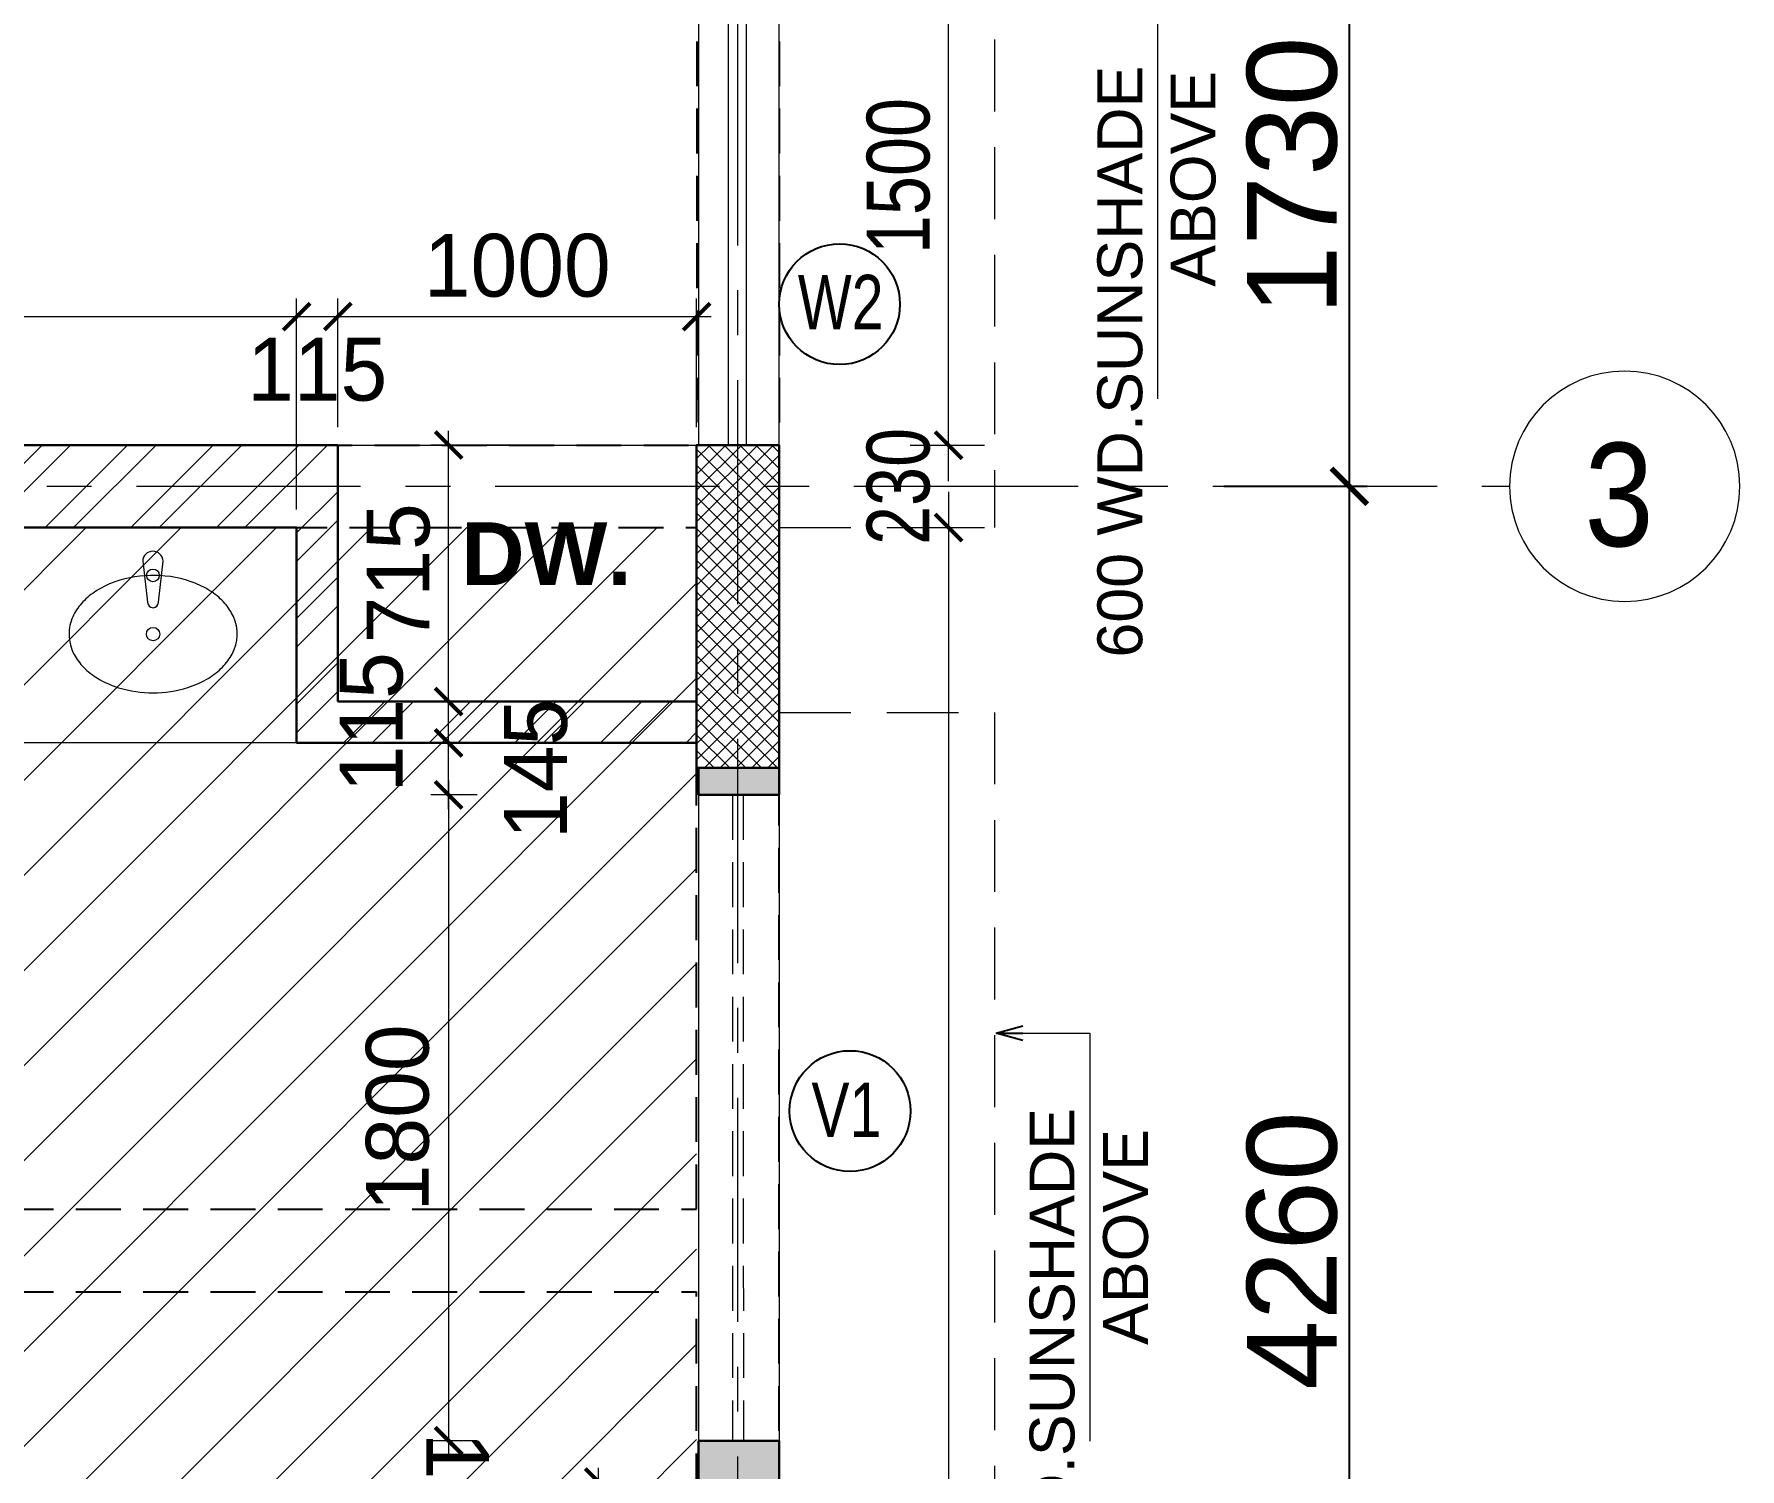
# Model space of a CAD drawing. Header units: millimetres. Extents: x -286480 to 108094, y -227925 to 10018.
# Drawn here: x -61816 to -57062, y -134934 to -130936 of the extents above; entities that cross this region are included whole.
import ezdxf
from ezdxf.enums import TextEntityAlignment as Align

# ---------------------------------------------------------------- set-up
doc = ezdxf.new("R2010")
doc.units = ezdxf.units.MM
doc.header["$LTSCALE"] = 100
doc.header["$MEASUREMENT"] = 0
doc.header["$PDMODE"] = 67
for name, pattern in [('CENTER', [2, 1.25, -0.25, 0.25, -0.25]), ('DASHED', [0.75, 0.5, -0.25]), ('DASHED2', [0.375, 0.25, -0.125])]:
    doc.linetypes.add(name, pattern=pattern)
doc.layers.get('0').update_dxf_attribs({"lineweight": 25})
for name, color, linetype, lineweight in [('A-ANNO-COLUMN-HATCH', 253, 'Continuous', 9), ('A-ANNO-FIXTURE', 31, 'Continuous', 15), ('A-ANNO-GRID', 251, 'CENTER', 9), ('A-ANNO-TEXT', 7, 'Continuous', 25), ('A-ANNO-WALL', 1, 'Continuous', 30), ('AAC BLOCK HATCH', 253, 'Continuous', 5), ('ACC BLOCK', 211, 'Continuous', 30), ('beam', 3, 'Continuous', 20), ('dim', 7, 'Continuous', 13), ('DW-NO', 7, 'Continuous', 25), ('GLASS', 150, 'Continuous', 5), ('GRID TAB', 21, 'Continuous', 5), ('projection', 200, 'DASHED', 18), ('S-COL', 4, 'Continuous', 30), ('text', 7, 'Continuous', 9), ('WALL HATCH', 24, 'Continuous', 9)]:
    doc.layers.add(name, color=color, linetype=linetype, lineweight=lineweight)
doc.layers.add('DIM1', color=132, linetype='Continuous')
doc.layers.add('hatch', color=7, linetype='Continuous', lineweight=9, true_color=0xbababa)
doc.styles.add('ARIAL', font='arial.ttf', dxfattribs={"width": 0.8})
doc.styles.add('CENTURY-GOTHIC', font='GOTHIC.TTF', dxfattribs={"height": 175})
doc.styles.add('GOTHIC-TITLE', font='GOTHIC.TTF', dxfattribs={"width": 0.9, "height": 20})
doc.styles.add('SIZE', font='arial.ttf', dxfattribs={"width": 0.75, "height": 200})
doc.styles.get("Standard").update_dxf_attribs({"font": 'sanss___.ttf'})
doc.styles.add('Tower', font='arial.ttf', dxfattribs={"height": 250})
doc.dimstyles.new('1.125', dxfattribs={"dimtxt": 175, "dimasz": 75, "dimexe": 50, "dimexo": 50, "dimgap": 50, "dimtad": 1, "dimdec": 0, "dimrnd": 5, "dimzin": 0, "dimdsep": 46, "dimtxsty": 'CENTURY-GOTHIC', "dimblk": 'ARCHTICK', "dimcen": 5, "dimdle": 40, "dimclrd": 256, "dimclre": 8, "dimclrt": 213, "dimadec": 0, "dimazin": 0, "dimtfac": 1, "dimtdec": 0, "dimtofl": 0, "dimtmove": 2, "dimatfit": 2, "dimldrblk": 'OPEN30', "dimfxl": 80, "dimtolj": 1, "dimtzin": 0, "dimlwd": 15, "dimlwe": 9, "dimarcsym": 1})
doc.dimstyles.new('D 75', dxfattribs={"dimtxt": 175, "dimasz": 75, "dimexe": 100, "dimexo": 100, "dimgap": 50, "dimtad": 1, "dimdec": 0, "dimrnd": 5, "dimzin": 0, "dimdsep": 46, "dimtxsty": 'ARIAL', "dimblk": 'ARCHTICK', "dimcen": 0.09, "dimdle": 100, "dimclrd": 256, "dimclrt": 256, "dimadec": 0, "dimazin": 0, "dimtfac": 1, "dimtdec": 0, "dimtix": 1, "dimtofl": 0, "dimtmove": 1, "dimatfit": 3, "dimfxl": 135, "dimtolj": 1, "dimtzin": 0, "dimlwd": 9, "dimlwe": 9, "dimarcsym": 0})
doc.dimstyles.new('IIITD_WD_L @ 100', dxfattribs={"dimscale": 100, "dimtxt": 2.5, "dimasz": 1, "dimexe": 0.5, "dimexo": 0.25, "dimgap": 0.3, "dimtad": 1, "dimdec": 0, "dimrnd": 1, "dimzin": 0, "dimdsep": 46, "dimtxsty": 'Standard', "dimblk": 'ARCHTICK', "dimcen": 0.2, "dimdle": 1, "dimclrd": 8, "dimclre": 8, "dimadec": 0, "dimazin": 0, "dimtfac": 1, "dimtdec": 0, "dimtofl": 0, "dimtmove": 0, "dimatfit": 0, "dimfxl": 2, "dimtolj": 1, "dimtzin": 0, "dimlwd": -1, "dimlwe": -1, "dimarcsym": 0})

# ---------------------------------------------------------------- blocks, each defined once
blk = doc.blocks.new('A$C618E22CC-flat-4')
at = {"ltscale": 0.005}
for p, q in [((229.2, -124.8), (122.1, -168.1)), ((149.2, -217.7), (243.5, -151.1))]:
    blk.add_line(p, q, dxfattribs=at)
at = {"ltscale": 0.005, "elevation": 0}
blk.add_lwpolyline([(426.4, -301.1, 0.121913), (468.7, -261.9, 0.073987), (487.8, -221.3, 0.061779), (496.1, -172.9, 0.061635), (491.2, -108.7, 0.150175), (399.1, 60.4, 0.061576), (347.8, 99.3, 0.060614), (302.5, 118.5, 0.07262), (258, 124.6, 0.233645), (164.7, 78.2, 0.076611), (143.6, 39.5, 0.064134), (133, -7.5, 0.05407), (133.6, -60, 0.177775), (237.1, -258.6, 0.063284), (289.1, -294.9, 0.062742), (334.4, -311.7, 0.075083), (378.5, -315.1, 0.10593)], format="xyb", close=True, dxfattribs=at)
at = {"ltscale": 0.005}
for centre, major_axis in [((314.1, -95.5), (8.7, -16.5)), ((170.5, -173.8), (8.3, -15.7))]:
    blk.add_ellipse(centre, major_axis=major_axis, ratio=0.999906, dxfattribs=at)
for centre, major_axis, start_param, end_param in [((236.3, -137.9), (7, -13.3), 0.014498, 3.156088), ((136.3, -192.5), (-13.2, 25), 0.038667, 3.131918)]:
    blk.add_ellipse(centre, major_axis=major_axis, ratio=0.999906, start_param=start_param, end_param=end_param, dxfattribs=at)
blk = doc.blocks.new('_ArchTick')
at = {"const_width": 0.15}
blk.add_lwpolyline([(-0.5, -0.5), (0.5, 0.5)], dxfattribs=at)
blk = doc.blocks.new('*D753')
at = {"layer": 'Defpoints', "color": 0, "ltscale": 0.1, "transparency": 16777216}
for p in [(-61084.1, -131722.9), (-63384.1, -132080.8, -3.9), (-61084.1, -132310.8, -1.9)]:
    blk.add_point(p, dxfattribs=at)
at = {"layer": 'dim', "color": 8, "lineweight": 9, "ltscale": 0.1, "transparency": 16777216}
for p, q in [((-63384.1, -132030.8), (-63384.1, -131672.9)), ((-61084.1, -132260.8), (-61084.1, -131672.9))]:
    blk.add_line(p, q, dxfattribs=at)
at = {"layer": 'dim', "lineweight": 15, "ltscale": 0.1, "transparency": 16777216}
blk.add_line((-63424.1, -131722.9), (-61044.1, -131722.9), dxfattribs=at)
at = {"layer": 'dim', "lineweight": 15, "ltscale": 0.1, "transparency": 16777216, "xscale": 75, "yscale": 75, "zscale": 75, "rotation": 180}
blk.add_blockref('_ArchTick', (-63384.1, -131722.9), dxfattribs=at)
at = {"layer": 'dim', "lineweight": 15, "ltscale": 0.1, "transparency": 16777216, "xscale": 75, "yscale": 75, "zscale": 75}
blk.add_blockref('_ArchTick', (-61084.1, -131722.9), dxfattribs=at)
at = {"layer": 'dim', "color": 213, "ltscale": 0.1, "transparency": 16777216, "insert": (-62234.1, -131581), "char_height": 175, "attachment_point": 5, "style": 'CENTURY-GOTHIC'}
blk.add_mtext('\\A1;2300', dxfattribs=at)
blk = doc.blocks.new('_Open30')
at = {"color": 0, "linetype": 'ByBlock', "lineweight": -2}
for p, q in [((-1, 0.268), (0, 0)), ((0, 0), (-1, -0.268)), ((0, 0), (-1, 0))]:
    blk.add_line(p, q, dxfattribs=at)
blk = doc.blocks.new('*D754')
at = {"layer": 'Defpoints', "color": 0, "ltscale": 0.1, "transparency": 16777216}
for p in [(-60969.1, -131722.9), (-60969.1, -132080.8, -1.9), (-61084.1, -132310.8, -1.9)]:
    blk.add_point(p, dxfattribs=at)
at = {"layer": 'dim', "color": 8, "lineweight": 9, "ltscale": 0.1, "transparency": 16777216}
for p, q in [((-61084.1, -132260.8), (-61084.1, -131672.9)), ((-60969.1, -132030.8), (-60969.1, -131672.9))]:
    blk.add_line(p, q, dxfattribs=at)
at = {"layer": 'dim', "lineweight": 15, "ltscale": 0.1, "transparency": 16777216}
blk.add_line((-61124.1, -131722.9), (-60929.1, -131722.9), dxfattribs=at)
at = {"layer": 'dim', "lineweight": 15, "ltscale": 0.1, "transparency": 16777216, "xscale": 75, "yscale": 75, "zscale": 75, "rotation": 180}
blk.add_blockref('_ArchTick', (-61084.1, -131722.9), dxfattribs=at)
at = {"layer": 'dim', "lineweight": 15, "ltscale": 0.1, "transparency": 16777216, "xscale": 75, "yscale": 75, "zscale": 75}
blk.add_blockref('_ArchTick', (-60969.1, -131722.9), dxfattribs=at)
at = {"layer": 'dim', "color": 213, "ltscale": 0.1, "transparency": 16777216, "insert": (-61026.6, -131870.8), "char_height": 175, "attachment_point": 5, "style": 'CENTURY-GOTHIC'}
blk.add_mtext('\\A1;115', dxfattribs=at)
blk = doc.blocks.new('*D755')
at = {"layer": 'Defpoints', "color": 0, "ltscale": 0.1, "transparency": 16777216}
for p in [(-59969.1, -131722.9), (-60969.1, -132080.8, -1.9), (-59969.1, -132080.8)]:
    blk.add_point(p, dxfattribs=at)
at = {"layer": 'dim', "color": 8, "lineweight": 9, "ltscale": 0.1, "transparency": 16777216}
for p, q in [((-60969.1, -132030.8), (-60969.1, -131672.9)), ((-59969.1, -132030.8), (-59969.1, -131672.9))]:
    blk.add_line(p, q, dxfattribs=at)
at = {"layer": 'dim', "lineweight": 15, "ltscale": 0.1, "transparency": 16777216}
blk.add_line((-61009.1, -131722.9), (-59929.1, -131722.9), dxfattribs=at)
at = {"layer": 'dim', "lineweight": 15, "ltscale": 0.1, "transparency": 16777216, "xscale": 75, "yscale": 75, "zscale": 75, "rotation": 180}
blk.add_blockref('_ArchTick', (-60969.1, -131722.9), dxfattribs=at)
at = {"layer": 'dim', "lineweight": 15, "ltscale": 0.1, "transparency": 16777216, "xscale": 75, "yscale": 75, "zscale": 75}
blk.add_blockref('_ArchTick', (-59969.1, -131722.9), dxfattribs=at)
at = {"layer": 'dim', "color": 213, "ltscale": 0.1, "transparency": 16777216, "insert": (-60469.1, -131581), "char_height": 175, "attachment_point": 5, "style": 'CENTURY-GOTHIC'}
blk.add_mtext('\\A1;1000', dxfattribs=at)
blk = doc.blocks.new('*D762')
at = {"layer": 'Defpoints', "color": 0, "ltscale": 0.1, "transparency": 16777216}
for p in [(-60660.4, -132795.8), (-60406, -132795.8, -1.9), (-60406, -132910.8, -1.9)]:
    blk.add_point(p, dxfattribs=at)
at = {"layer": 'dim', "lineweight": 15, "ltscale": 0.1, "transparency": 16777216}
blk.add_line((-60660.4, -132950.8), (-60660.4, -132755.8), dxfattribs=at)
at = {"layer": 'dim', "color": 8, "lineweight": 9, "ltscale": 0.1, "transparency": 16777216}
for p, q in [((-60456, -132795.8), (-60710.4, -132795.8)), ((-60456, -132910.8), (-60710.4, -132910.8))]:
    blk.add_line(p, q, dxfattribs=at)
at = {"layer": 'dim', "lineweight": 15, "ltscale": 0.1, "transparency": 16777216, "xscale": 75, "yscale": 75, "zscale": 75}
for p, rotation in [((-60660.4, -132795.8), 90), ((-60660.4, -132910.8), 270)]:
    blk.add_blockref('_ArchTick', p, dxfattribs=dict(at, rotation=rotation))
at = {"layer": 'dim', "color": 213, "ltscale": 0.1, "transparency": 16777216, "insert": (-60875.1, -132853.3), "char_height": 175, "attachment_point": 5, "rotation": 90, "style": 'CENTURY-GOTHIC'}
blk.add_mtext('\\A1;115', dxfattribs=at)
blk = doc.blocks.new('*D763')
at = {"layer": 'Defpoints', "color": 0, "ltscale": 0.1, "transparency": 16777216}
for p in [(-60660.4, -132080.8), (-60410.4, -132080.8, -1.9), (-60406, -132795.8, -1.9)]:
    blk.add_point(p, dxfattribs=at)
at = {"layer": 'dim', "lineweight": 15, "ltscale": 0.1, "transparency": 16777216}
blk.add_line((-60660.4, -132835.8), (-60660.4, -132040.8), dxfattribs=at)
at = {"layer": 'dim', "color": 8, "lineweight": 9, "ltscale": 0.1, "transparency": 16777216}
for p, q in [((-60460.4, -132080.8), (-60710.4, -132080.8)), ((-60456, -132795.8), (-60710.4, -132795.8))]:
    blk.add_line(p, q, dxfattribs=at)
at = {"layer": 'dim', "lineweight": 15, "ltscale": 0.1, "transparency": 16777216, "xscale": 75, "yscale": 75, "zscale": 75}
for p, rotation in [((-60660.4, -132080.8), 90), ((-60660.4, -132795.8), 270)]:
    blk.add_blockref('_ArchTick', p, dxfattribs=dict(at, rotation=rotation))
at = {"layer": 'dim', "color": 213, "ltscale": 0.1, "transparency": 16777216, "insert": (-60800.1, -132438.3), "char_height": 175, "attachment_point": 5, "rotation": 90, "style": 'CENTURY-GOTHIC'}
blk.add_mtext('\\A1;715', dxfattribs=at)
blk = doc.blocks.new('*D766')
at = {"layer": 'Defpoints', "color": 0, "ltscale": 0.1, "transparency": 16777216}
for p in [(-59474.4, -132081.5), (-59267.1, -132081.5), (-59510.1, -132311, 3)]:
    blk.add_point(p, dxfattribs=at)
at = {"layer": 'dim', "lineweight": 9, "ltscale": 0.1, "transparency": 16777216}
for p, q in [((-59267.1, -132081.5), (-59267.1, -132006.5)), ((-59267.1, -132311), (-59267.1, -132386))]:
    blk.add_line(p, q, dxfattribs=at)
at = {"layer": 'dim', "color": 0, "lineweight": 9, "ltscale": 0.1, "transparency": 16777216}
for p, q in [((-59374.4, -132081.5), (-59167.1, -132081.5)), ((-59410.1, -132311), (-59167.1, -132311))]:
    blk.add_line(p, q, dxfattribs=at)
at = {"layer": 'dim', "lineweight": 9, "ltscale": 0.1, "transparency": 16777216, "xscale": 75, "yscale": 75, "zscale": 75}
for p, rotation in [((-59267.1, -132081.5), 270), ((-59267.1, -132311), 90)]:
    blk.add_blockref('_ArchTick', p, dxfattribs=dict(at, rotation=rotation))
at = {"layer": 'dim', "ltscale": 0.1, "transparency": 16777216, "insert": (-59406.5, -132196.2), "char_height": 175, "attachment_point": 5, "rotation": 90, "style": 'ARIAL'}
blk.add_mtext('\\A1;230', dxfattribs=at)
blk = doc.blocks.new('*D767')
at = {"layer": 'Defpoints', "color": 0, "ltscale": 0.1, "transparency": 16777216}
for p in [(-59603.4, -130580.8), (-59267.1, -130580.8), (-59464.4, -132081.5)]:
    blk.add_point(p, dxfattribs=at)
at = {"layer": 'dim', "lineweight": 9, "ltscale": 0.1, "transparency": 16777216}
blk.add_line((-59267.1, -132181.5), (-59267.1, -130480.8), dxfattribs=at)
at = {"layer": 'dim', "color": 0, "lineweight": 9, "ltscale": 0.1, "transparency": 16777216}
for p, q in [((-59503.4, -130580.8), (-59167.1, -130580.8)), ((-59364.4, -132081.5), (-59167.1, -132081.5))]:
    blk.add_line(p, q, dxfattribs=at)
at = {"layer": 'dim', "lineweight": 9, "ltscale": 0.1, "transparency": 16777216, "xscale": 75, "yscale": 75, "zscale": 75}
for p, rotation in [((-59267.1, -130580.8), 90), ((-59267.1, -132081.5), 270)]:
    blk.add_blockref('_ArchTick', p, dxfattribs=dict(at, rotation=rotation))
at = {"layer": 'dim', "ltscale": 0.1, "transparency": 16777216, "insert": (-59406.4, -131331.2), "char_height": 175, "attachment_point": 5, "rotation": 90, "style": 'ARIAL'}
blk.add_mtext('\\A1;1500', dxfattribs=at)
blk = doc.blocks.new('*D770')
at = {"layer": 'Defpoints', "color": 0, "ltscale": 0.1, "transparency": 16777216}
for p in [(-59510.1, -132311, 6.5), (-59553.1, -138315.8), (-59267.1, -138315.8)]:
    blk.add_point(p, dxfattribs=at)
at = {"layer": 'dim', "lineweight": 9, "ltscale": 0.1, "transparency": 16777216}
blk.add_line((-59267.1, -132211), (-59267.1, -138415.8), dxfattribs=at)
at = {"layer": 'dim', "color": 0, "lineweight": 9, "ltscale": 0.1, "transparency": 16777216}
for p, q in [((-59410.1, -132311), (-59167.1, -132311)), ((-59453.1, -138315.8), (-59167.1, -138315.8))]:
    blk.add_line(p, q, dxfattribs=at)
at = {"layer": 'dim', "lineweight": 9, "ltscale": 0.1, "transparency": 16777216, "xscale": 75, "yscale": 75, "zscale": 75}
for p, rotation in [((-59267.1, -132311), 90), ((-59267.1, -138315.8), 270)]:
    blk.add_blockref('_ArchTick', p, dxfattribs=dict(at, rotation=rotation))
at = {"layer": 'dim', "ltscale": 0.1, "transparency": 16777216, "insert": (-59406.4, -135313.4), "char_height": 175, "attachment_point": 5, "rotation": 90, "style": 'ARIAL'}
blk.add_mtext('\\A1;6005', dxfattribs=at)
blk = doc.blocks.new('GRIDTAB')
at = {"layer": 'GRID TAB', "ltscale": 0.1}
blk.add_circle((4668008.8, 8270544.3), 334.3, dxfattribs=at)
at = {"layer": 'GRID TAB', "ltscale": 0.1, "style": 'GOTHIC-TITLE', "width": 0.9}
blk.add_attdef('1', text='', height=300, dxfattribs=at).set_placement((4667992.4, 8270418.2), align=Align.CENTER)
blk = doc.blocks.new('*D790')
at = {"layer": 'Defpoints', "color": 0, "ltscale": 0.5, "transparency": 16777216}
for p in [(-58524.7, -132195.8, 20.1), (-58149.9, -132195.8), (-58850.8, -136455.8, -0.6)]:
    blk.add_point(p, dxfattribs=at)
at = {"layer": 'DIM1', "color": 8, "ltscale": 0.5, "transparency": 16777216}
for p, q in [((-58149.9, -136555.8), (-58149.9, -132095.8)), ((-58499.7, -132195.8), (-58099.9, -132195.8)), ((-58825.8, -136455.8), (-58099.9, -136455.8))]:
    blk.add_line(p, q, dxfattribs=at)
at = {"layer": 'DIM1', "color": 8, "ltscale": 0.5, "transparency": 16777216, "xscale": 100, "yscale": 100, "zscale": 100}
for p, rotation in [((-58149.9, -132195.8), 90), ((-58149.9, -136455.8), 270)]:
    blk.add_blockref('_ArchTick', p, dxfattribs=dict(at, rotation=rotation))
at = {"layer": 'DIM1', "color": 0, "ltscale": 0.5, "transparency": 16777216, "insert": (-58308.9, -134325.8), "char_height": 250, "attachment_point": 5, "rotation": 90}
blk.add_mtext('\\A1;4260', dxfattribs=at)
blk = doc.blocks.new('*D791')
at = {"layer": 'Defpoints', "color": 0, "ltscale": 0.5, "transparency": 16777216}
for p in [(-58532.8, -130465.8, -5.7), (-58149.9, -130465.8), (-58516.5, -132195.8, 20.1)]:
    blk.add_point(p, dxfattribs=at)
at = {"layer": 'DIM1', "color": 8, "ltscale": 0.5, "transparency": 16777216}
for p, q in [((-58149.9, -132295.8), (-58149.9, -130365.8)), ((-58507.8, -130465.8), (-58099.9, -130465.8)), ((-58491.5, -132195.8), (-58099.9, -132195.8))]:
    blk.add_line(p, q, dxfattribs=at)
at = {"layer": 'DIM1', "color": 8, "ltscale": 0.5, "transparency": 16777216, "xscale": 100, "yscale": 100, "zscale": 100}
for p, rotation in [((-58149.9, -130465.8), 90), ((-58149.9, -132195.8), 270)]:
    blk.add_blockref('_ArchTick', p, dxfattribs=dict(at, rotation=rotation))
at = {"layer": 'DIM1', "color": 0, "ltscale": 0.5, "transparency": 16777216, "insert": (-58308.9, -131330.8), "char_height": 250, "attachment_point": 5, "rotation": 90}
blk.add_mtext('\\A1;1730', dxfattribs=at)
blk = doc.blocks.new('*D738')
at = {"layer": 'Defpoints', "color": 0, "ltscale": 0.1, "transparency": 16777216}
for p in [(-60531.2, -133055.8, 2.9), (-60660.4, -134855.8), (-60531.3, -134855.8, -13.5)]:
    blk.add_point(p, dxfattribs=at)
at = {"layer": 'dim', "lineweight": 15, "ltscale": 0.1, "transparency": 16777216}
blk.add_line((-60660.4, -133015.8), (-60660.4, -134895.8), dxfattribs=at)
at = {"layer": 'dim', "color": 8, "lineweight": 9, "ltscale": 0.1, "transparency": 16777216}
for p, q in [((-60581.2, -133055.8), (-60710.4, -133055.8)), ((-60581.3, -134855.8), (-60710.4, -134855.8))]:
    blk.add_line(p, q, dxfattribs=at)
at = {"layer": 'dim', "lineweight": 15, "ltscale": 0.1, "transparency": 16777216, "xscale": 75, "yscale": 75, "zscale": 75}
for p, rotation in [((-60660.4, -133055.8), 90), ((-60660.4, -134855.8), 270)]:
    blk.add_blockref('_ArchTick', p, dxfattribs=dict(at, rotation=rotation))
at = {"layer": 'dim', "color": 213, "ltscale": 0.1, "transparency": 16777216, "insert": (-60802.3, -133955.8), "char_height": 175, "attachment_point": 5, "rotation": 90, "style": 'CENTURY-GOTHIC'}
blk.add_mtext('\\A1;1800', dxfattribs=at)
blk = doc.blocks.new('*D745')
at = {"layer": 'Defpoints', "color": 0, "ltscale": 0.1, "transparency": 16777216}
for p in [(-60242.3, -134970.9), (-60099.1, -134970.9), (-60099.1, -135085.9)]:
    blk.add_point(p, dxfattribs=at)
at = {"layer": 'dim', "color": 8, "lineweight": 9, "ltscale": 0.1, "transparency": 16777216}
for p, q in [((-60149.1, -134970.9), (-60292.3, -134970.9)), ((-60149.1, -135085.9), (-60292.3, -135085.9))]:
    blk.add_line(p, q, dxfattribs=at)
at = {"layer": 'dim', "lineweight": 15, "ltscale": 0.1, "transparency": 16777216}
blk.add_line((-60242.3, -135125.9), (-60242.3, -134930.9), dxfattribs=at)
at = {"layer": 'dim', "lineweight": 15, "ltscale": 0.1, "transparency": 16777216, "xscale": 75, "yscale": 75, "zscale": 75}
for p, rotation in [((-60242.3, -134970.9), 90.0032031069259), ((-60242.3, -135085.9), 270.0032031069259)]:
    blk.add_blockref('_ArchTick', p, dxfattribs=dict(at, rotation=rotation))
at = {"layer": 'dim', "color": 213, "ltscale": 0.1, "transparency": 16777216, "insert": (-60636.4, -135028.4), "char_height": 175, "attachment_point": 5, "rotation": 270.0032, "style": 'CENTURY-GOTHIC'}
blk.add_mtext('\\A1;115', dxfattribs=at)
blk = doc.blocks.new('*D735')
at = {"layer": 'Defpoints', "color": 0, "ltscale": 0.5, "transparency": 16777216}
for p in [(-60660.4, -132910.8), (-60496.1, -132910.8, 9.8), (-60531.2, -133055.8, -0.5)]:
    blk.add_point(p, dxfattribs=at)
at = {"layer": 'dim', "lineweight": 15, "ltscale": 0.5, "transparency": 16777216}
blk.add_line((-60660.4, -133095.8), (-60660.4, -132870.8), dxfattribs=at)
at = {"layer": 'dim', "color": 8, "lineweight": 9, "ltscale": 0.5, "transparency": 16777216}
for p, q in [((-60546.1, -132910.8), (-60710.4, -132910.8)), ((-60581.2, -133055.8), (-60710.4, -133055.8))]:
    blk.add_line(p, q, dxfattribs=at)
at = {"layer": 'dim', "lineweight": 15, "ltscale": 0.5, "transparency": 16777216, "xscale": 75, "yscale": 75, "zscale": 75}
for p, rotation in [((-60660.4, -132910.8), 90), ((-60660.4, -133055.8), 270)]:
    blk.add_blockref('_ArchTick', p, dxfattribs=dict(at, rotation=rotation))
at = {"layer": 'dim', "color": 213, "ltscale": 0.5, "transparency": 16777216, "insert": (-60417.2, -132983.3), "char_height": 175, "attachment_point": 5, "rotation": 90, "style": 'CENTURY-GOTHIC'}
blk.add_mtext('\\A1;145', dxfattribs=at)

msp = doc.modelspace()

# ---------------------------------------------------------------- hatches: boundary and pattern name
at = {"layer": 'A-ANNO-COLUMN-HATCH', "lineweight": 9, "ltscale": 0.1}
h = msp.add_hatch(dxfattribs=at)
h.set_pattern_fill('ANSI37', color=256, scale=250)
h.set_pattern_definition([(45, (-189356.81, -163836.948), (-22.097087, 22.097087), []), (135, (-189356.81, -163836.948), (-22.097087, -22.097087), [])])
h.paths.add_polyline_path([(-59739.1, -132980.8), (-59739.2, -132080.8), (-59969.2, -132080.8), (-59969.1, -132980.8)])
at = {"layer": 'AAC BLOCK HATCH'}
h = msp.add_hatch(dxfattribs=at)
h.set_pattern_fill('AR-CONC', color=256, scale=15, style=0)
h.set_pattern_definition([(50, (-166996.76, 168083.75), (107.589027, -9.41282), [11.25, -123.75]), (355, (-166996.76, 168083.75), (-20.8127, 112.82882), [9, -99]), (100.451444, (-166987.8, 168082.96), (86.776327, 103.416), [9.56103, -105.171317]), (46.1842, (-166996.76, 168113.75), (160.0862, -24.82789), [16.875, -185.625]), (96.635635, (-166983.42, 168111.68), (140.19929, 146.11779), [14.34155, -157.75706]), (351.184164, (-166996.76, 168113.75), (140.19929, 146.11779), [13.5, -148.5]), (21, (-166981.76, 168106.25), (89.536058, -60.392834), [11.25, -123.75]), (326, (-166981.76, 168106.25), (36.4973, 108.772507), [9, -99]), (71.451445, (-166974.3, 168101.21), (126.033357, 48.379673), [9.56103, -105.171317]), (37.5, (-166996.763, 168083.747), (1.8239783, 49.934078), [0, -97.8, 0, -100.5, 0, -99.375]), (7.5, (-166996.763, 168083.747), (39.460431, 59.161757), [0, -57.3, 0, -95.55, 0, -37.875]), (327.5, (-167030.213, 168083.747), (80.0733654, -3.383231), [0, -37.5, 0, -117, 0, -155.25]), (317.5, (-167045.21, 168083.75), (87.477925, 15.015747), [0, -48.75, 0, -77.7, 0, -110.25])])
h.paths.add_polyline_path([(-59964.1, -134855.8), (-59739.1, -134855.8), (-59739.1, -137640.9), (-59964.1, -137640.9)])
h.paths.add_polyline_path([(-59964.1, -132980.8), (-59739.1, -132980.8), (-59739.1, -133055.8), (-59964.1, -133055.8)])
at = {"layer": 'hatch', "lineweight": 5, "ltscale": 0.1}
h = msp.add_hatch(dxfattribs=at)
h.set_pattern_fill('ANSI31', color=256, scale=1500)
h.set_pattern_definition([(45, (7025.7, 107947.28), (-132.58252, 132.58252), [])])
h.paths.add_polyline_path([(-59969.1, -138310.8), (-64697.5, -138310.9), (-64700.7, -134210.8), (-65932.2, -134212.9), (-65932.2, -132310.9), (-59969.1, -132310.8)])
at = {"layer": 'WALL HATCH', "ltscale": 0.1}
h = msp.add_hatch(dxfattribs=at)
h.set_pattern_fill('ANSI32', color=256, scale=450, style=0)
h.set_pattern_definition([(45, (-189486.54, -163836.95), (-119.32427, 119.32427), []), (45, (-189407, -163836.95), (-119.32427, 119.32427), [])])
h.paths.add_polyline_path([(-63384.1, -132310.8), (-61084.1, -132310.8), (-61084.1, -132910.8), (-59969.1, -132910.9), (-59969.1, -132795.8), (-60969.1, -132795.8), (-60969.1, -132080.8), (-63499.1, -132080.9), (-63499.1, -132910.8), (-63384.1, -132910.8)])

# ---------------------------------------------------------------- linework, layer by layer
at = {"layer": 'A-ANNO-FIXTURE', "ltscale": 0.1}
for p, q in [((-60969.1, -132080.8, 24.4), (-59969.1, -132080.8, 24.4)), ((-61084.1, -132910.8, 24.4), (-63384.1, -132910.8, 24.4))]:
    msp.add_line(p, q, dxfattribs=at)
at = {"layer": 'A-ANNO-GRID', "color": 54, "ltscale": 5}
msp.add_line((-59854.1, -140524.6, -21.2), (-59854.1, -124278.4, -21.2), dxfattribs=at)
at = {"layer": 'A-ANNO-GRID', "color": 6, "ltscale": 5}
msp.add_line((-83530.6, -132195.8, 12.8), (-57703.4, -132195.8, 12.8), dxfattribs=at)
at = {"layer": 'A-ANNO-WALL', "ltscale": 0.1}
for p, q in [((-63499.1, -132080.8, 14.5), (-60969.1, -132080.8, 14.5)), ((-60969.1, -132080.8, 14.5), (-60969.1, -132795.8, 14.5)), ((-63384.1, -132310.8, 14.5), (-61084.1, -132310.8, 14.5)), ((-61084.1, -132310.8, 14.5), (-61084.1, -132910.8, 14.5)), ((-61084.1, -132310.8, 14.5), (-61084.1, -132910.8, 14.5)), ((-60969.1, -132795.8, 14.5), (-59969.1, -132795.8, 14.5)), ((-61084.1, -132910.8, 14.5), (-59969, -132910.8, 14.5))]:
    msp.add_line(p, q, dxfattribs=at)
at = {"layer": 'ACC BLOCK', "ltscale": 0.5}
for p, q in [((-59964.1, -132980.8, 12.8), (-59964.1, -133055.8, 12.8)), ((-59739.1, -132980.8, 9.9), (-59739.1, -133055.8, 10.4)), ((-59964.1, -133055.8, 8.5), (-59739.1, -133055.8, 10.4)), ((-59964.1, -137640.9, 12.8), (-59964.1, -134855.8, 12.8)), ((-59739.1, -137640.9, 12.8), (-59739.1, -134855.8, 11.2))]:
    msp.add_line(p, q, dxfattribs=at)
at = {"layer": 'ACC BLOCK', "ltscale": 0.5, "extrusion": (0.000177257, 0.059341, 0.998238)}
msp.add_line((-59964.1, -134855.8, 11.2), (-59739.1, -134855.8, 11.2), dxfattribs=at)
at = {"layer": 'beam', "linetype": 'DASHED2', "lineweight": -2, "ltscale": 5}
for p, q in [((-59739.1, -129455.9, 37.3), (-59739.1, -132080.9, 26.3)), ((-59969, -130580.9, 39.4), (-59969.1, -132080.9, 28.2)), ((-65929.1, -132080.9, 26.3), (-59969.1, -132080.9, 26.3)), ((-64499.1, -132310.9, 26.3), (-59969.1, -132310.9, 26.3)), ((-59969.1, -134210.5, 12.3), (-59969.1, -132980.9, 12.8)), ((-59739.1, -137640.8, 19), (-59739.1, -132980.9, 12.8)), ((-59969.1, -137640.8, 11), (-59969.1, -134440.5, 12.2))]:
    msp.add_line(p, q, dxfattribs=at)
for points, elevation in [([(-64699.1, -134210.8), (-59969.1, -134210.5)], 24.4), ([(-64699.1, -134440.8), (-59969.1, -134440.5)], 26.3)]:
    msp.add_lwpolyline(points, dxfattribs=dict(at, elevation=elevation))
at = {"layer": 'DW-NO', "color": 51}
for centre in [(-59570.8, -131688.3, 27.4), (-59541.6, -133936.9, -104.5)]:
    msp.add_circle(centre, 168.3, dxfattribs=at)
at = {"layer": 'GLASS', "ltscale": 0.1}
for p, q in [((-59964.1, -130580.8, 24.4), (-59964.1, -132080.8, 24.4)), ((-59881, -130580.8, 24.4), (-59881, -132080.8, 24.4)), ((-59831, -130580.8, 24.4), (-59831, -132080.8, 24.4)), ((-59739.1, -132080.8, 24.4), (-59739.1, -130580.8, 35.9))]:
    msp.add_line(p, q, dxfattribs=at)
at = {"layer": 'GLASS', "ltscale": 0.1, "extrusion": (0.000177257, 0.059341, 0.998238)}
for p, q in [((-59964.1, -133055.8, 11.1), (-59964.1, -134855.8, 11.2)), ((-59739.1, -133055.8, 11.2), (-59739.1, -134855.8, 11.2))]:
    msp.add_line(p, q, dxfattribs=at)
at = {"layer": 'GLASS', "linetype": 'DASHED2', "ltscale": 5, "extrusion": (0.000177257, 0.059341, 0.998238)}
for p, q in [((-59869.1, -133055.8, 3.3), (-59869, -134855.8, 54.9)), ((-59839.1, -133055.8, 3.8), (-59839, -134855.8, 55.3))]:
    msp.add_line(p, q, dxfattribs=at)
at = {"layer": 'projection', "color": 21, "ltscale": 4}
for p, q in [((-59139.1, -130350.9, 33.6), (-59139.1, -132310.9, 25.3)), ((-59739.1, -132310.9, 26.3), (-59139.1, -132310.9, 26.3)), ((-59739.1, -132825.8, -3.1), (-59139.1, -132825.8, -3.1)), ((-59139.1, -132825.8, 26.3), (-59139.1, -135085.8, 26.3))]:
    msp.add_line(p, q, dxfattribs=at)
at = {"layer": 'S-COL', "ltscale": 0.1, "elevation": 12.8}
msp.add_lwpolyline([(-59739.1, -132980.8), (-59739.2, -132080.8), (-59969.2, -132080.8), (-59969.1, -132980.8)], close=True, dxfattribs=at)

# ---------------------------------------------------------------- block references
at = {"layer": 'A-ANNO-FIXTURE', "ltscale": 0.1, "extrusion": (8.53162e-12, 5.06706e-12, -1), "xscale": -1, "zscale": -1, "rotation": 118.4563556794251}
msp.add_blockref('A$C618E22CC-flat-4', (61250.5, -132377, -24.4), dxfattribs=at)
at = {"layer": 'GRID TAB', "color": 1}
ref = msp.add_blockref('GRIDTAB', (-4538670.9, 7807526.7, -11.9), dxfattribs=dict(at, xscale=-0.9600000000000005, yscale=0.9600000000000005, zscale=0.9600000000000005, rotation=180))
ref.add_attrib('1', '3', dxfattribs={"ltscale": 0.1, "height": 288, "rotation": 360, "style": 'GOTHIC-TITLE', "width": 0.9}).set_placement((-57398.3, -132362.7, -11.9), align=Align.CENTER)

# ---------------------------------------------------------------- texts
at = {"layer": 'A-ANNO-TEXT', "insert": (-60387.6, -132383.8, -180.7), "char_height": 150, "width": 2908.602, "attachment_point": 5, "style": 'Tower'}
msp.add_mtext('{\\fArial|b1|i0|c0|p34;\\H1.1667x;DW.}', dxfattribs=at)
at = {"layer": 'DW-NO', "color": 51, "style": 'SIZE', "width": 0.75}
for s, p in [('W2', (-59687.2, -131758.5, 27.4)), ('V1', (-59649.2, -134009.6, -106.6))]:
    msp.add_text(s, height=152, dxfattribs=at).set_placement(p)
at = {"layer": 'text', "color": 40}
for s, p in [('600 WD.SUNSHADE', (-58727.2, -132673, 25.7)), ('ABOVE', (-58523.1, -131639.7, 25.7)), ('600 WD.SUNSHADE', (-58916.3, -135577.7, 39.2)), ('ABOVE', (-58711.3, -134588.8, 37.6))]:
    msp.add_text(s, height=125, rotation=90, dxfattribs=at).set_placement(p)

# ---------------------------------------------------------------- dimensions: what is measured, and where the dimension line sits
at = {"layer": 'dim', "ltscale": 0.1}
for base, p1, p2, angle, dimstyle, picture, middle in [((-59267.1, -130580.8, 22.5), (-59464.4, -132081.5, 22.5), (-59603.4, -130580.8, 22.5), 90, 'D 75', '*D767', (-59406.4, -131331.2, 22.5)), ((-59267.0778, -132081.4899, 22.4523), (-59510.1017, -132311.0031, 25.4394), (-59474.3579, -132081.4899, 22.4523), 90, 'D 75', '*D766', (-59406.4877, -132196.2465, 22.4523)), ((-60660.4, -132080.8, 24.4), (-60406, -132795.8, 22.5), (-60410.4, -132080.8, 22.5), 270, '1.125', '*D763', (-60800.1, -132438.3, 24.4)), ((-59267.1, -138315.8, 19), (-59510.1, -132311, 25.4), (-59553.1, -138315.8, 19), 90, 'D 75', '*D770', (-59406.4, -135313.4, 19)), ((-60660.4, -134855.8, 11.2), (-60531.2, -133055.8, 14.1), (-60531.3, -134855.8, -2.3), 270, '1.125', '*D738', (-60802.3, -133955.8, 11.2)), ((-60242.3, -134970.9, 12.8), (-60099.1, -135085.9, 12.8), (-60099.1, -134970.9, 12.8), 270.0032, '1.125', '*D745', (-60636.4, -135028.4, 12.8))]:
    dim = msp.add_linear_dim(base=base, p1=p1, p2=p2, angle=angle, dimstyle=dimstyle, dxfattribs=at)
    dim.commit()
    dim.dimension.update_dxf_attribs({"geometry": picture, "text_midpoint": middle})
for base, p1, p2, picture, middle in [((-61084.1, -131722.9, 24.4), (-63384.1, -132080.8, 20.5), (-61084.1, -132310.8, 22.5), '*D753', (-62234.1, -131581, 24.4)), ((-59969.1, -131722.9, 24.4), (-60969.1, -132080.8, 22.5), (-59969.1, -132080.8, 24.4), '*D755', (-60469.1, -131581, 24.4))]:
    dim = msp.add_linear_dim(base=base, p1=p1, p2=p2, dimstyle='1.125', dxfattribs=at)
    dim.commit()
    dim.dimension.update_dxf_attribs({"geometry": picture, "text_midpoint": middle})
dim = msp.add_linear_dim(base=(-60969.1, -131722.9, 24.4), p1=(-61084.1, -132310.8, 22.5), p2=(-60969.1, -132080.8, 22.5), dimstyle='1.125', dxfattribs=at)
dim.commit()
dim.dimension.update_dxf_attribs({"geometry": '*D754', "text_midpoint": (-61026.6, -131870.8, 24.4), "dimtype": 160})
dim = msp.add_aligned_dim(p1=(-60406, -132910.8, 22.5), p2=(-60406, -132795.8, 22.5), distance=254.5, dimstyle='1.125', dxfattribs=at)
dim.commit()
dim.dimension.update_dxf_attribs({"geometry": '*D762', "text_midpoint": (-60875.1, -132853.3, 24.4)})
at = {"layer": 'dim', "ltscale": 0.5}
dim = msp.add_linear_dim(base=(-60660.4, -132910.8, 14.5), p1=(-60531.2, -133055.8, 14.1), p2=(-60496.1, -132910.8, 24.4), angle=270, dimstyle='1.125', dxfattribs=at)
dim.commit()
dim.dimension.update_dxf_attribs({"geometry": '*D735', "text_midpoint": (-60417.2, -132983.3, 14.5), "dimtype": 160})
at = {"layer": 'DIM1', "ltscale": 0.5}
for base, p1, p2, picture, middle in [((-58149.9, -130465.8, -0.1), (-58516.5, -132195.8, 20), (-58532.8, -130465.8, -5.8), '*D791', (-58308.9, -131330.8, -0.1)), ((-58149.9, -132195.8, -0.1), (-58850.8, -136455.8, -0.7), (-58524.7, -132195.8, 20), '*D790', (-58308.9, -134325.8, -0.1))]:
    dim = msp.add_linear_dim(base=base, p1=p1, p2=p2, angle=270, dimstyle='IIITD_WD_L @ 100', dxfattribs=at)
    dim.commit()
    dim.dimension.update_dxf_attribs({"geometry": picture, "text_midpoint": middle})

# ---------------------------------------------------------------- leaders
at = {"layer": 'text', "color": 40}
for points in [[(-59141.2, -130815.2, 25.7), (-58684.5, -130815.2, 25.7), (-58684.5, -131952.4, 25.7)], [(-59134.6, -133719.9, 39.2), (-58873.5, -133719.9, 39.2), (-58873.5, -134857.1, 39.2)]]:
    msp.add_leader(points, dimstyle='1.125', override={"dimtad": 0, "dimfxl": 0, "dimfxlon": 1, "dimtfill": 1, "dimarcsym": 2}, dxfattribs=at)

doc.saveas('drawing.dxf')
